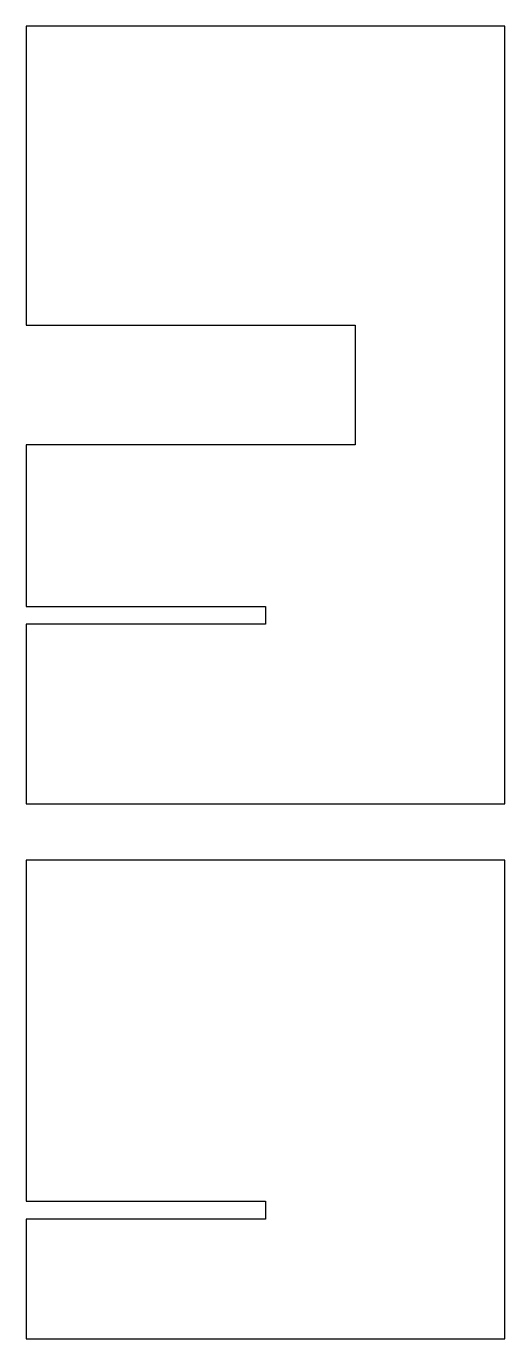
# Model space of a CAD drawing. Header units: inches. Extents: x 0.07 to 3.41, y 0.11 to 9.26.
import ezdxf

# ---------------------------------------------------------------- set-up
doc = ezdxf.new("R2010")
doc.units = ezdxf.units.IN
doc.header["$LTSCALE"] = 0.03937
doc.header["$MEASUREMENT"] = 0

msp = doc.modelspace()

# ---------------------------------------------------------------- linework, layer by layer
for points in [[(3.4059, 9.257), (0.0726, 9.257), (0.0726, 7.1737), (2.3643, 7.1737), (2.3643, 6.3404), (0.0726, 6.3404), (0.0726, 5.2154), (1.7393, 5.2154), (1.7393, 5.0904), (0.0726, 5.0904), (0.0726, 3.8404), (3.4059, 3.8404)], [(3.4059, 3.446), (0.0726, 3.446), (0.0726, 1.071), (1.7393, 1.071), (1.7393, 0.946), (0.0726, 0.946), (0.0726, 0.1126), (3.4059, 0.1126)]]:
    msp.add_lwpolyline(points, close=True)

doc.saveas('drawing.dxf')
